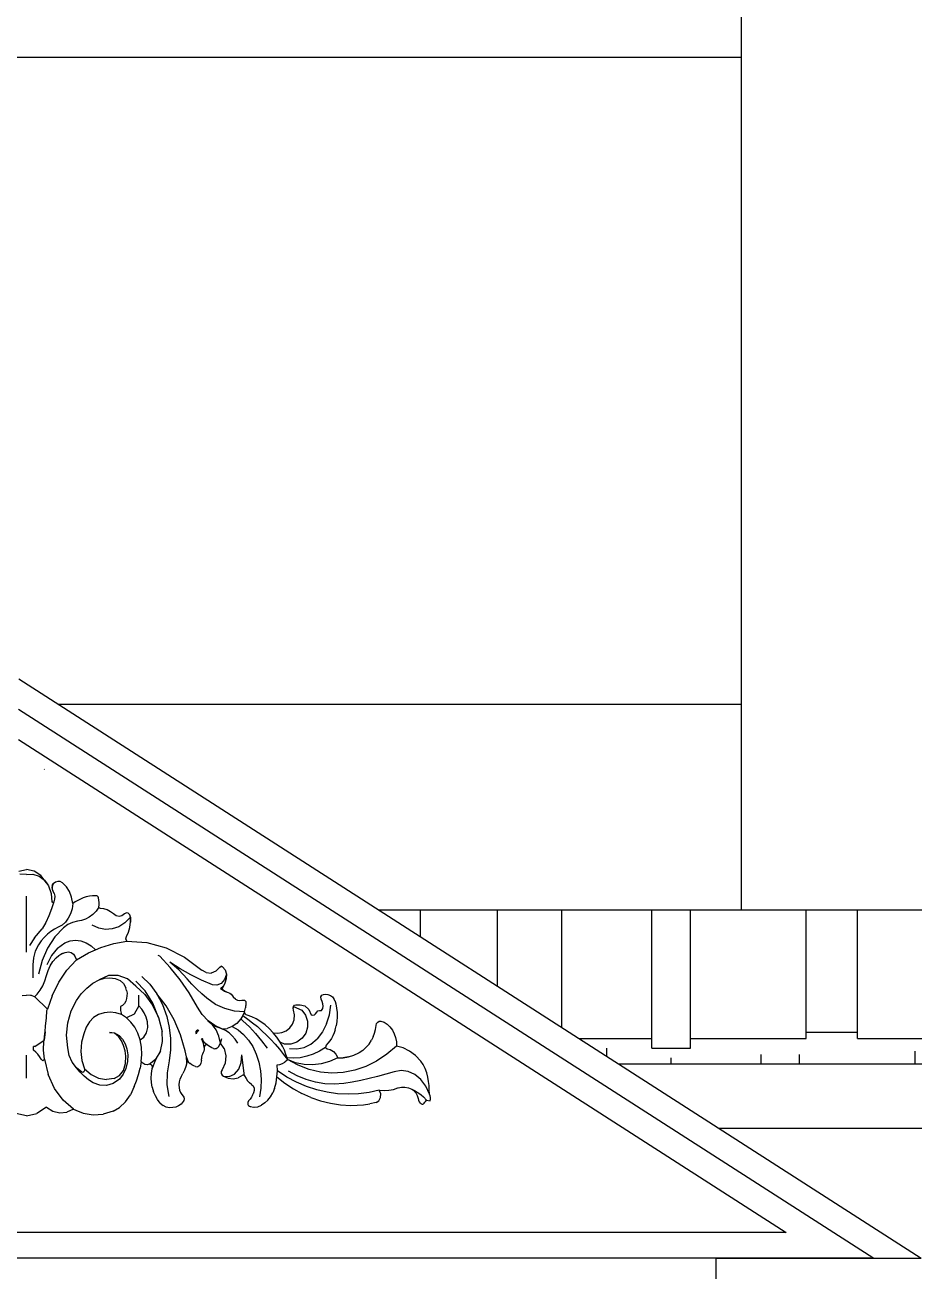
# Model space of a CAD drawing. Header units: inches. Extents: x 1397 to 20304, y -27267 to -746.
# Drawn here: x 3430.7 to 3499.9, y -9018.3 to -8921.3 of the extents above; entities that cross this region are included whole.
import ezdxf

# ---------------------------------------------------------------- set-up
doc = ezdxf.new("R2010")
doc.units = ezdxf.units.IN
doc.header["$LTSCALE"] = 17
doc.header["$MEASUREMENT"] = 0
doc.layers.add('OUTLINE', color=1, linetype='Continuous', lineweight=25)

# ---------------------------------------------------------------- blocks, each defined once
blk = doc.blocks.new('dsdssdds')
for p, q in [((322.25, 167.87), (323.12, 168.05)), ((323.12, 167.48), (322.37, 167.52)), ((324, 167.87), (323.12, 168.05)), ((323.12, 167.48), (323.88, 167.52)), ((323.88, 167.52), (324.59, 167.3)), ((324.8, 167.35), (324, 167.87)), ((324.59, 167.3), (325.2, 166.83)), ((325.45, 166.53), (324.8, 167.35)), ((325.2, 166.83), (325.67, 166.15)), ((326.74, 166.68), (326.46, 166.59)), ((327.03, 166.65), (326.74, 166.68)), ((327.29, 166.51), (327.03, 166.65)), ((325.45, 166.53), (325.67, 166.15)), ((325.67, 166.15), (325.96, 165.3)), ((325.96, 165.3), (326.07, 164.34)), ((326.11, 166.21), (326.07, 165.99)), ((326.07, 165.99), (326.09, 165.77)), ((326.13, 166.19), (326.09, 165.97)), ((326.09, 165.97), (326.11, 165.75)), ((326.09, 165.77), (326.18, 165.58)), ((326.11, 166.21), (326.22, 166.39)), ((326.11, 165.75), (326.18, 165.58)), ((326.22, 166.39), (326.13, 166.19)), ((326.32, 165.3), (326.18, 165.58)), ((326.18, 165.58), (326.32, 165.3)), ((326.46, 166.59), (326.22, 166.39)), ((326.32, 165.3), (326.39, 164.98)), ((326.32, 165.3), (326.39, 164.98)), ((327.73, 166.07), (327.29, 166.51)), ((328.09, 165.51), (327.73, 166.07)), ((328.34, 164.85), (328.09, 165.51)), ((323.12, 158.51), (323.12, 164.98)), ((326.27, 164.34), (326.01, 163.51)), ((326.11, 164.27), (326.07, 164.34)), ((326.11, 164.29), (326.07, 164.34)), ((326.17, 164.27), (326.11, 164.29)), ((326.17, 164.24), (326.11, 164.27)), ((326.17, 164.27), (326.23, 164.29)), ((326.23, 164.27), (326.17, 164.24)), ((326.23, 164.29), (326.27, 164.34)), ((326.27, 164.34), (326.23, 164.27)), ((326.37, 164.65), (326.27, 164.34)), ((326.37, 164.65), (326.27, 164.34)), ((326.39, 164.98), (326.37, 164.65)), ((326.39, 164.98), (326.37, 164.65)), ((328.48, 164.13), (328.34, 164.85)), ((328.48, 164.13), (328.38, 163.52)), ((328.76, 164.32), (328.48, 164.13)), ((329.06, 164.49), (328.76, 164.32)), ((329.36, 164.65), (329.06, 164.49)), ((329.67, 164.77), (329.36, 164.65)), ((330.03, 164.89), (329.67, 164.77)), ((330.39, 164.97), (330.03, 164.89)), ((330.76, 165.01), (330.39, 164.97)), ((331.13, 165.02), (330.76, 165.01)), ((331.23, 165.03), (331.13, 165.02)), ((331.33, 164.99), (331.23, 165.03)), ((331.41, 164.9), (331.33, 164.99)), ((331.45, 164.77), (331.41, 164.9)), ((331.48, 164.5), (331.45, 164.77)), ((331.5, 164.24), (331.48, 164.5)), ((331.48, 163.7), (331.5, 163.97)), ((331.5, 163.97), (331.5, 164.24)), ((325.7, 162.71), (325.35, 161.94)), ((326.01, 163.51), (325.7, 162.71)), ((327.94, 162.43), (327.61, 161.99)), ((328.2, 162.95), (327.94, 162.43)), ((328.38, 163.52), (328.2, 162.95)), ((329.94, 162.33), (329.48, 162.17)), ((330.37, 162.57), (329.94, 162.33)), ((330.78, 162.88), (330.37, 162.57)), ((331.15, 163.26), (330.78, 162.88)), ((331.48, 163.7), (331.15, 163.26)), ((331.56, 163.58), (331.48, 163.7)), ((331.67, 163.54), (331.56, 163.58)), ((332.06, 163.5), (331.67, 163.54)), ((332.45, 163.39), (332.06, 163.5)), ((332.81, 163.19), (332.45, 163.39)), ((333.15, 162.93), (332.81, 163.19)), ((333.46, 162.72), (333.15, 162.93)), ((333.8, 162.65), (333.46, 162.72)), ((334.14, 162.72), (333.8, 162.65)), ((334.45, 162.93), (334.14, 162.72)), ((334.65, 163.04), (334.45, 162.93)), ((335.11, 162.56), (334.48, 161.92)), ((334.86, 163), (334.65, 163.04)), ((335.03, 162.83), (334.86, 163)), ((335.11, 162.56), (335.03, 162.83)), ((335.13, 161.97), (335.11, 162.56)), ((335.11, 162.56), (335.13, 161.97)), ((324.05, 160.19), (324.95, 161.21)), ((325.35, 161.94), (324.95, 161.21)), ((325.95, 160.91), (325.55, 160.59)), ((326.37, 161.18), (325.95, 160.91)), ((326.8, 161.4), (326.37, 161.18)), ((327.38, 161.33), (326.4, 160.27)), ((327.23, 161.64), (326.8, 161.4)), ((327.61, 161.99), (327.23, 161.64)), ((327.89, 161.71), (327.38, 161.33)), ((328.44, 161.96), (327.89, 161.71)), ((329.02, 162.08), (328.44, 161.96)), ((329.48, 162.17), (329.02, 162.08)), ((331.46, 161.29), (330.72, 161.65)), ((332.24, 161.14), (331.46, 161.29)), ((333.02, 161.2), (332.24, 161.14)), ((333.78, 161.46), (333.02, 161.2)), ((334.48, 161.92), (333.78, 161.46)), ((334.89, 160.83), (335.06, 161.38)), ((335.06, 161.4), (335.13, 161.97)), ((335.06, 161.4), (335.13, 161.97)), ((335.06, 161.38), (335.06, 161.4)), ((324.05, 160.19), (323.47, 159.3)), ((324.82, 159.81), (324.5, 159.36)), ((325.17, 160.23), (324.82, 159.81)), ((325.55, 160.59), (325.17, 160.23)), ((326.4, 160.27), (325.57, 159)), ((326.71, 159), (327.56, 159.59)), ((327.56, 159.59), (328.16, 159.81)), ((328.16, 159.81), (328.78, 159.89)), ((328.78, 159.89), (329.4, 159.82)), ((329.4, 159.82), (330, 159.61)), ((330, 159.61), (330.57, 159.26)), ((331.72, 159.07), (333.2, 159.52)), ((333.2, 159.52), (334.71, 159.79)), ((334.59, 160.05), (334.65, 160.33)), ((334.71, 159.8), (334.59, 160.05)), ((334.65, 160.33), (334.89, 160.83)), ((334.71, 159.79), (334.71, 159.8)), ((334.71, 159.79), (336.99, 159.63)), ((336.99, 159.63), (339.22, 159.01)), ((324.15, 158.65), (323.93, 157.86)), ((324.5, 159.36), (324.15, 158.65)), ((325.57, 159), (324.94, 157.56)), ((326, 158.14), (325.48, 157.08)), ((326.71, 159), (326, 158.14)), ((326.54, 157.86), (326.87, 158.14)), ((326.87, 158.14), (327.22, 158.35)), ((326.87, 158.14), (327.22, 158.34)), ((327.22, 158.35), (327.58, 158.48)), ((327.22, 158.34), (327.59, 158.48)), ((327.22, 158.34), (327.22, 158.35)), ((327.58, 158.48), (327.96, 158.55)), ((327.59, 158.48), (327.58, 158.48)), ((327.59, 158.48), (327.96, 158.55)), ((327.96, 158.55), (328.27, 158.5)), ((328.27, 158.5), (328.55, 158.31)), ((328.55, 158.31), (328.76, 158)), ((328.88, 157.62), (330.27, 158.43)), ((330.27, 158.43), (331.08, 158.79)), ((330.57, 159.26), (331.08, 158.79)), ((331.08, 158.79), (331.72, 159.07)), ((338.5, 158.05), (338.33, 158.12)), ((339.71, 156.75), (338.5, 158.05)), ((339.22, 159.01), (341.35, 157.94)), ((323.88, 157.05), (323.87, 156.28)), ((323.93, 157.86), (323.88, 157.05)), ((324.94, 157.56), (324.52, 156)), ((325.62, 156.42), (325.87, 156.96)), ((325.87, 156.96), (326.18, 157.45)), ((326.18, 157.45), (326.54, 157.86)), ((327.79, 156.44), (328.84, 157.59)), ((327.79, 156.43), (328.84, 157.59)), ((328.76, 158), (328.88, 157.62)), ((328.84, 157.59), (328.88, 157.62)), ((340.84, 156.59), (339.64, 157.37)), ((340.7, 156.5), (339.64, 157.37)), ((340.83, 155.34), (339.71, 156.75)), ((342.06, 155.9), (340.84, 156.59)), ((341.35, 157.94), (343.34, 156.46)), ((344.96, 156.34), (345.41, 156.8)), ((345.41, 156.8), (345.57, 156.92)), ((345.41, 156.8), (345.57, 156.91)), ((345.74, 156.84), (345.57, 156.92)), ((345.57, 156.91), (345.74, 156.84)), ((345.74, 156.84), (346.04, 156.48)), ((323.87, 156.28), (323.88, 155.55)), ((325, 154.66), (325.25, 155.23)), ((325.25, 155.23), (325.44, 155.84)), ((325.44, 155.84), (325.62, 156.42)), ((326.85, 155.05), (327.79, 156.43)), ((327.79, 156.43), (327.79, 156.44)), ((330.77, 154.93), (331.52, 155.35)), ((332.59, 155.83), (331.52, 155.35)), ((331.52, 155.35), (332.12, 155.54)), ((332.12, 155.54), (332.73, 155.58)), ((333.71, 155.85), (332.59, 155.83)), ((332.73, 155.58), (333.34, 155.48)), ((333.34, 155.48), (333.92, 155.25)), ((334.79, 155.43), (333.71, 155.85)), ((333.92, 155.25), (334.32, 154.91)), ((335.72, 154.59), (334.79, 155.43)), ((336.82, 154.05), (335.72, 155.19)), ((336.43, 155.73), (337.36, 154.82)), ((341.67, 155.46), (340.7, 156.5)), ((341.88, 153.82), (340.83, 155.34)), ((342.2, 154.84), (341.67, 155.46)), ((343.31, 155.28), (342.06, 155.9)), ((344.58, 154.75), (343.31, 155.28)), ((343.86, 156.16), (343.34, 156.46)), ((343.86, 156.16), (344.42, 156.12)), ((344.96, 156.34), (344.42, 156.12)), ((345.96, 155.36), (345.58, 154.91)), ((346.18, 155.98), (345.96, 155.36)), ((346.17, 155.45), (346, 154.96)), ((346.04, 156.48), (346.18, 155.98)), ((346.18, 155.98), (346.17, 155.45)), ((324.35, 153.67), (324.7, 154.13)), ((324.7, 154.13), (325, 154.66)), ((326.08, 153.49), (326.85, 155.05)), ((328.89, 152.94), (329.45, 153.72)), ((329.45, 153.72), (330.08, 154.39)), ((330.08, 154.39), (330.77, 154.93)), ((334.32, 154.91), (334.6, 154.4)), ((334.66, 154.1), (334.6, 154.4)), ((334.66, 154.1), (334.73, 153.8)), ((334.73, 153.8), (334.68, 153.17)), ((335.72, 154.59), (336.79, 153.65)), ((337.71, 152.63), (336.82, 154.05)), ((337.36, 154.82), (338.16, 153.73)), ((338.16, 153.73), (338.82, 152.47)), ((339.23, 152.32), (338.16, 153.73)), ((342.83, 152.2), (341.88, 153.82)), ((342.76, 154.26), (342.2, 154.84)), ((343.33, 153.71), (342.76, 154.26)), ((343.93, 153.2), (343.33, 153.71)), ((345.09, 154.7), (344.58, 154.75)), ((345.58, 154.91), (345.09, 154.7)), ((345.5, 154.3), (345.49, 154.3)), ((345.92, 154.02), (345.49, 154.3)), ((345.79, 154.58), (345.5, 154.3)), ((345.85, 154.62), (345.68, 154.29)), ((345.68, 154.29), (345.84, 154.15)), ((345.99, 154.96), (345.79, 154.58)), ((345.84, 154.15), (346.02, 154.04)), ((345.99, 154.96), (345.85, 154.62)), ((345.92, 154.02), (346.38, 153.89)), ((346, 154.96), (345.99, 154.96)), ((346.02, 154.04), (346.2, 153.95)), ((346.2, 153.95), (346.38, 153.89)), ((346.38, 153.89), (346.57, 153.81)), ((346.57, 153.81), (346.74, 153.68)), ((322.65, 153.54), (323.12, 153.58)), ((323.6, 153.54), (323.12, 153.58)), ((323.71, 153.54), (323.6, 153.54)), ((324.06, 153.39), (323.71, 153.54)), ((324.35, 153.67), (324.06, 153.39)), ((324.09, 153.37), (324.06, 153.39)), ((325.54, 151.97), (324.09, 153.37)), ((326.08, 153.49), (325.54, 151.97)), ((328.27, 151.75), (328.89, 152.94)), ((334.21, 152.38), (333.97, 152.26)), ((334.42, 152.59), (334.21, 152.38)), ((334.42, 152.59), (334.21, 152.38)), ((334.58, 152.86), (334.42, 152.59)), ((334.58, 152.86), (334.42, 152.59)), ((334.68, 153.17), (334.58, 152.86)), ((336.08, 152.32), (335.53, 151.36)), ((336.08, 152.32), (336.07, 153.58)), ((336.43, 151.96), (336.08, 152.32)), ((336.79, 153.65), (337.67, 152.43)), ((337.67, 152.43), (338.35, 150.99)), ((338.35, 150.99), (337.71, 152.63)), ((338.82, 152.47), (339.32, 151.09)), ((340.14, 150.73), (339.23, 152.32)), ((344.94, 152.5), (343.93, 153.2)), ((346, 152.01), (344.94, 152.5)), ((346.74, 153.68), (346.89, 153.5)), ((346.89, 153.5), (347, 153.29)), ((347.21, 153.11), (347, 153.29)), ((347.21, 153.11), (347.44, 152.99)), ((347.44, 152.99), (347.69, 152.94)), ((347.69, 152.94), (347.94, 152.97)), ((347.94, 152.97), (348.11, 152.99)), ((348.11, 152.99), (348.27, 152.97)), ((348.27, 152.97), (348.42, 152.83)), ((348.42, 152.59), (348.37, 152.1)), ((348.42, 152.59), (348.38, 152.21)), ((348.42, 152.83), (348.42, 152.59)), ((348.42, 152.8), (348.42, 152.59)), ((353.92, 152.25), (354.03, 152.4)), ((354.03, 152.4), (354.18, 152.46)), ((354.18, 152.46), (354.67, 152.46)), ((354.67, 152.46), (355.21, 152.32)), ((355.21, 152.32), (355.67, 151.91)), ((357.07, 153.36), (357.19, 153.57)), ((357.1, 153.11), (357.07, 153.36)), ((357.21, 152.85), (357.1, 153.11)), ((357.19, 153.57), (357.38, 153.66)), ((357.29, 152.57), (357.21, 152.85)), ((357.32, 152.31), (357.29, 152.57)), ((357.29, 152.04), (357.32, 152.31)), ((357.38, 153.66), (357.57, 153.69)), ((357.57, 153.69), (357.89, 153.65)), ((357.89, 153.65), (358.2, 153.53)), ((358.06, 151.3), (358.21, 152.4)), ((358.2, 153.53), (358.41, 153.37)), ((358.41, 153.37), (358.41, 153.36)), ((358.41, 153.36), (358.58, 153.13)), ((358.58, 153.13), (358.58, 153.13)), ((358.7, 152.86), (358.58, 153.13)), ((358.7, 152.86), (358.7, 152.85)), ((358.7, 152.85), (358.79, 152.56)), ((358.79, 152.56), (358.89, 152.06)), ((325.34, 150.03), (325.42, 150.91)), ((325.42, 150.91), (325.48, 151.8)), ((325.48, 151.8), (325.54, 151.97)), ((327.88, 150.39), (328.27, 151.75)), ((330.87, 151), (330.39, 150.5)), ((331.43, 151.33), (330.87, 151)), ((332.09, 151.53), (331.43, 151.33)), ((332.77, 151.6), (332.09, 151.53)), ((333.44, 151.53), (332.77, 151.6)), ((334.1, 151.33), (333.44, 151.53)), ((333.97, 152.26), (333.96, 151.78)), ((333.96, 151.78), (334.1, 151.33)), ((334.67, 150.97), (334.1, 151.33)), ((335.53, 151.36), (334.67, 150.97)), ((335.18, 150.47), (334.67, 150.97)), ((336.71, 151.53), (336.43, 151.96)), ((336.71, 151.53), (336.43, 151.96)), ((336.94, 151.03), (336.71, 151.53)), ((336.94, 151.03), (336.71, 151.53)), ((337.08, 150.49), (336.94, 151.03)), ((337.08, 150.49), (336.94, 151.03)), ((338.35, 150.99), (338.78, 149.39)), ((339.32, 151.09), (339.6, 149.84)), ((343.4, 151.33), (342.83, 152.2)), ((344.07, 150.61), (343.4, 151.33)), ((347.12, 151.72), (346, 152.01)), ((348.25, 151.64), (347.12, 151.72)), ((348.07, 151.21), (347.83, 150.83)), ((348.25, 151.64), (348.07, 151.21)), ((348.07, 151.21), (348.64, 150.81)), ((348.25, 151.64), (348.37, 152.1)), ((348.25, 151.64), (348.25, 151.64)), ((348.3, 151.5), (348.25, 151.64)), ((348.37, 151.39), (348.3, 151.5)), ((348.46, 151.3), (348.37, 151.39)), ((348.57, 151.25), (348.46, 151.3)), ((349.11, 151.07), (348.57, 151.25)), ((349.63, 150.82), (349.11, 151.07)), ((353.92, 152.25), (353.87, 152.05)), ((353.91, 151.85), (353.87, 152.05)), ((353.88, 152.05), (353.92, 152.25)), ((353.91, 151.85), (353.88, 152.05)), ((354.02, 151.3), (353.91, 151.85)), ((353.92, 152.25), (354.87, 151.84)), ((353.98, 150.73), (354.02, 151.3)), ((354.87, 151.84), (355.31, 151.26)), ((355.31, 151.26), (355.54, 150.58)), ((355.67, 151.91), (355.97, 151.3)), ((355.97, 151.3), (355.98, 151.3)), ((355.98, 151.3), (356.14, 151.25)), ((356.14, 151.25), (356.32, 151.29)), ((356.32, 151.29), (356.47, 151.41)), ((356.47, 151.41), (356.59, 151.59)), ((356.59, 151.59), (356.73, 151.76)), ((356.73, 151.76), (356.93, 151.78)), ((356.93, 151.78), (357.15, 151.81)), ((356.93, 151.78), (357.16, 151.8)), ((357.15, 151.81), (357.29, 152.04)), ((357.16, 151.8), (357.29, 152.04)), ((357.73, 150.25), (358.06, 151.3)), ((358.89, 152.06), (358.95, 151.56)), ((358.96, 151.05), (358.92, 150.54)), ((358.95, 151.56), (358.96, 151.05)), ((325.27, 149.33), (325.34, 150.03)), ((327.75, 148.94), (327.88, 150.39)), ((330, 149.86), (329.74, 149.12)), ((330.39, 150.5), (330, 149.86)), ((335.62, 149.87), (335.18, 150.47)), ((335.97, 149.17), (335.62, 149.87)), ((336.97, 149.22), (337.12, 149.84)), ((336.97, 149.21), (337.12, 149.84)), ((337.12, 149.84), (337.08, 150.49)), ((337.12, 149.84), (337.08, 150.49)), ((337.12, 149.84), (337.12, 149.84)), ((339.6, 149.84), (339.73, 148.56)), ((340.88, 148.99), (340.14, 150.73)), ((342.73, 149.47), (342.67, 149.36)), ((342.83, 149.53), (342.73, 149.47)), ((342.87, 149.4), (342.81, 149.35)), ((342.93, 149.52), (342.83, 149.53)), ((342.94, 149.44), (342.87, 149.4)), ((343.01, 149.45), (342.93, 149.52)), ((343.01, 149.45), (342.94, 149.44)), ((344.57, 150.14), (344.04, 150.55)), ((344.81, 150.01), (344.04, 150.55)), ((344.83, 150.05), (344.07, 150.61)), ((345.01, 149.56), (344.57, 150.14)), ((345.65, 149.68), (344.81, 150.01)), ((345.65, 149.68), (344.83, 150.05)), ((345.32, 148.84), (345.01, 149.56)), ((345.65, 149.68), (346.25, 149.72)), ((345.65, 149.68), (345.65, 149.68)), ((346.08, 149.49), (345.65, 149.68)), ((346.48, 149.22), (346.08, 149.49)), ((346.83, 149.94), (346.25, 149.72)), ((346.84, 149.94), (346.83, 149.94)), ((347.37, 150.31), (346.84, 149.94)), ((346.84, 149.94), (347.52, 149.56)), ((347.83, 150.82), (347.37, 150.31)), ((347.52, 149.56), (348.16, 149.04)), ((347.83, 150.83), (347.83, 150.82)), ((347.83, 150.82), (347.83, 150.82)), ((348.07, 150.62), (347.83, 150.82)), ((348.07, 150.62), (348.83, 149.92)), ((348.64, 150.81), (349.2, 150.39)), ((348.83, 149.92), (349.55, 149.15)), ((349.2, 150.39), (349.75, 149.94)), ((350.14, 150.51), (349.63, 150.82)), ((349.75, 149.94), (350.28, 149.46)), ((350.63, 150.15), (350.14, 150.51)), ((350.28, 149.46), (350.81, 148.97)), ((351.11, 149.72), (350.63, 150.15)), ((351.56, 149.24), (351.11, 149.72)), ((352.58, 149.25), (353.07, 149.46)), ((353.07, 149.46), (353.51, 149.8)), ((353.51, 149.8), (353.81, 150.21)), ((353.81, 150.21), (353.98, 150.73)), ((355.54, 149.86), (355.32, 149.17)), ((355.54, 150.58), (355.54, 149.86)), ((357.73, 150.25), (357.26, 149.32)), ((358.72, 149.56), (358.6, 149.21)), ((358.72, 149.56), (358.84, 150.04)), ((358.92, 150.54), (358.84, 150.04)), ((363.26, 149.18), (363.37, 149.61)), ((363.37, 149.61), (363.44, 150.06)), ((363.44, 150.06), (363.5, 150.29)), ((363.5, 150.29), (363.62, 150.47)), ((363.62, 150.47), (363.79, 150.57)), ((363.79, 150.57), (363.97, 150.57)), ((363.97, 150.57), (364.36, 150.44)), ((364.36, 150.44), (364.72, 150.21)), ((364.72, 150.21), (365.04, 149.91)), ((365.04, 149.91), (365.32, 149.53)), ((365.32, 149.53), (365.54, 149.12)), ((324.09, 147.63), (325.16, 148.39)), ((325.1, 147.22), (325.15, 148.26)), ((325.15, 148.26), (325.16, 148.39)), ((325.27, 149.33), (325.16, 148.39)), ((325.16, 148.39), (325.25, 149.14)), ((325.16, 148.39), (325.16, 148.39)), ((325.25, 149.14), (325.27, 149.33)), ((327.89, 147.5), (327.75, 148.94)), ((329.48, 148.13), (329.4, 147.09)), ((329.74, 149.12), (329.48, 148.13)), ((333.27, 149.19), (332.69, 149.28)), ((332.69, 149.28), (333.27, 149.23)), ((333.27, 149.23), (333.8, 148.93)), ((333.76, 148.78), (333.27, 149.19)), ((333.76, 148.77), (333.76, 148.78)), ((334.07, 148.29), (333.76, 148.77)), ((334.07, 148.29), (333.76, 148.77)), ((333.8, 148.93), (334.19, 148.51)), ((334.32, 147.75), (334.07, 148.29)), ((334.07, 148.29), (334.07, 148.29)), ((334.19, 148.51), (334.5, 147.97)), ((334.5, 147.97), (334.71, 147.36)), ((336.23, 148.4), (335.97, 149.17)), ((336.23, 148.4), (336.66, 148.71)), ((336.23, 148.4), (336.66, 148.71)), ((336.38, 147.58), (336.23, 148.4)), ((336.23, 148.4), (336.23, 148.4)), ((336.66, 148.71), (336.97, 149.22)), ((336.66, 148.71), (336.97, 149.21)), ((338.57, 147.11), (338.83, 148.22)), ((338.83, 148.22), (338.78, 149.39)), ((339.73, 148.56), (339.73, 147.26)), ((341.43, 147.13), (340.88, 148.99)), ((342.67, 149.36), (342.66, 149.22)), ((342.66, 149.22), (342.7, 149.1)), ((342.72, 149.19), (342.7, 149.1)), ((342.76, 149.28), (342.72, 149.19)), ((342.81, 149.35), (342.76, 149.28)), ((343.31, 148.51), (343.34, 148.58)), ((343.33, 148.44), (343.31, 148.51)), ((343.38, 148.41), (343.33, 148.44)), ((343.34, 148.58), (343.4, 148.58)), ((343.55, 147.99), (343.38, 148.41)), ((343.4, 148.58), (343.44, 148.53)), ((343.44, 148.53), (343.44, 148.45)), ((343.44, 148.44), (343.44, 148.45)), ((343.65, 148.08), (343.44, 148.44)), ((343.63, 147.52), (343.55, 147.99)), ((343.95, 147.83), (343.65, 148.08)), ((345.25, 147.59), (345.48, 148.05)), ((345.48, 148.05), (345.32, 148.84)), ((345.48, 148.05), (345.64, 148.57)), ((345.91, 147.4), (345.48, 148.05)), ((346.86, 148.88), (346.48, 149.22)), ((347.2, 148.48), (346.86, 148.88)), ((347.49, 148.02), (347.2, 148.48)), ((348.16, 149.04), (348.74, 148.39)), ((348.74, 148.39), (349.23, 147.63)), ((349.55, 149.15), (350.24, 148.32)), ((350.24, 148.32), (350.89, 147.44)), ((350.81, 148.97), (351.32, 148.44)), ((351.32, 148.44), (351.81, 147.9)), ((351.99, 148.71), (351.56, 149.24)), ((351.56, 149.24), (351.57, 149.24)), ((351.57, 149.24), (351.57, 149.24)), ((351.57, 149.24), (352.07, 149.18)), ((351.57, 149.24), (352.07, 149.17)), ((352.38, 148.14), (351.99, 148.71)), ((352.07, 149.18), (352.57, 149.25)), ((352.07, 149.17), (352.57, 149.25)), ((352.07, 149.18), (352.07, 149.17)), ((352.64, 147.7), (352.38, 148.14)), ((352.89, 147.93), (352.38, 148.14)), ((352.57, 149.25), (352.58, 149.25)), ((354.31, 148.16), (353.62, 147.93)), ((354.9, 148.59), (354.31, 148.16)), ((355.32, 149.17), (354.9, 148.59)), ((355.93, 147.93), (356.65, 148.53)), ((357.26, 149.32), (356.65, 148.53)), ((357.89, 148.04), (357.67, 147.81)), ((358.1, 148.3), (357.89, 148.04)), ((358.29, 148.58), (358.1, 148.3)), ((358.45, 148.89), (358.29, 148.58)), ((358.6, 149.21), (358.45, 148.89)), ((362.62, 147.92), (362.92, 148.39)), ((363.11, 148.77), (362.92, 148.39)), ((363.11, 148.77), (363.26, 149.18)), ((365.54, 149.12), (365.69, 148.67)), ((365.69, 148.67), (365.78, 148.19)), ((365.78, 148.19), (365.79, 147.7)), ((323.12, 144.01), (323.12, 146.66)), ((323.94, 147.21), (323.94, 147.63)), ((324.09, 147.63), (323.94, 147.63)), ((324.2, 147.01), (323.94, 147.21)), ((324.44, 146.78), (324.2, 147.01)), ((324.65, 146.5), (324.44, 146.78)), ((325.19, 146.2), (325.1, 147.22)), ((328.07, 146.62), (327.89, 147.5)), ((328.41, 145.84), (328.07, 146.62)), ((329.4, 147.09), (329.52, 146.05)), ((334.5, 147.15), (334.32, 147.75)), ((334.5, 147.15), (334.5, 147.15)), ((334.6, 146.53), (334.5, 147.15)), ((334.6, 146.53), (334.5, 147.15)), ((334.56, 145.68), (334.6, 146.53)), ((334.6, 146.53), (334.6, 146.53)), ((334.71, 147.36), (334.8, 146.7)), ((334.8, 146.7), (334.77, 145.9)), ((336.35, 145.9), (336.42, 146.74)), ((336.42, 146.74), (336.38, 147.58)), ((338.57, 147.11), (338.02, 146.19)), ((338.05, 146.13), (338.57, 147.11)), ((339.73, 147.26), (339.58, 145.98)), ((341.57, 146.46), (341.43, 147.13)), ((341.58, 146.47), (341.43, 147.13)), ((343.35, 146.6), (343.31, 146.42)), ((343.41, 146.78), (343.35, 146.6)), ((343.51, 146.94), (343.41, 146.78)), ((343.58, 147.12), (343.51, 146.94)), ((343.62, 147.32), (343.58, 147.12)), ((343.63, 147.52), (343.62, 147.32)), ((343.65, 147.67), (343.63, 147.52)), ((343.72, 147.79), (343.65, 147.67)), ((343.83, 147.85), (343.72, 147.79)), ((343.95, 147.83), (343.83, 147.85)), ((344.13, 147.72), (343.95, 147.83)), ((344.32, 147.62), (344.13, 147.72)), ((344.51, 147.51), (344.32, 147.62)), ((344.7, 147.41), (344.51, 147.51)), ((344.7, 147.41), (344.85, 147.36)), ((345, 147.38), (344.85, 147.36)), ((345.13, 147.46), (345, 147.38)), ((345.24, 147.58), (345.13, 147.46)), ((345.25, 147.59), (345.24, 147.58)), ((345.91, 147.4), (346.1, 146.57)), ((346.1, 146.57), (346.03, 145.71)), ((347.9, 145.82), (347.95, 146.69)), ((348.28, 144.28), (347.95, 146.69)), ((349.23, 147.63), (349.63, 146.77)), ((349.63, 146.77), (349.93, 145.84)), ((351.81, 147.9), (352.29, 147.33)), ((352.29, 147.33), (352.76, 146.74)), ((352.86, 147.23), (352.64, 147.7)), ((352.76, 146.74), (353.21, 146.13)), ((353.05, 146.73), (352.86, 147.23)), ((353.62, 147.93), (352.89, 147.93)), ((353.17, 146.33), (353.05, 146.73)), ((353.46, 147.41), (354.3, 147.36)), ((354.3, 147.36), (355.14, 147.53)), ((355.14, 147.53), (355.93, 147.93)), ((356.19, 146.77), (355.45, 146.52)), ((356.91, 147.11), (356.19, 146.77)), ((357.6, 147.53), (356.91, 147.11)), ((357.67, 147.81), (357.6, 147.53)), ((357.6, 147.53), (357.78, 147.36)), ((357.78, 147.36), (358.16, 147.3)), ((358.16, 147.3), (358.51, 147.09)), ((358.51, 147.09), (358.8, 146.76)), ((358.8, 146.76), (359.01, 146.33)), ((360.26, 146.45), (360.88, 146.64)), ((360.26, 146.45), (360.88, 146.64)), ((360.88, 146.64), (361.45, 146.9)), ((360.88, 146.64), (361.45, 146.9)), ((361.47, 146.91), (361.45, 146.9)), ((361.89, 147.18), (361.47, 146.91)), ((361.89, 147.18), (362.27, 147.52)), ((362.27, 147.52), (362.62, 147.92)), ((364.68, 146.75), (363.49, 145.97)), ((365.79, 147.7), (364.68, 146.75)), ((366.56, 147.49), (365.79, 147.7)), ((367.3, 147.12), (366.56, 147.49)), ((367.98, 146.61), (367.3, 147.12)), ((368.59, 145.97), (367.98, 146.61)), ((324.84, 146.2), (324.65, 146.5)), ((325.01, 146), (324.84, 146.2)), ((325.19, 146.2), (325.01, 146)), ((325.19, 146.2), (325.64, 144.41)), ((328.89, 145.2), (328.41, 145.84)), ((329.32, 144.68), (328.89, 145.2)), ((329.47, 144.73), (328.89, 145.2)), ((329.52, 146.05), (329.81, 145.08)), ((334.59, 145.13), (334.27, 144.45)), ((334.3, 144.9), (334.56, 145.68)), ((334.77, 145.9), (334.59, 145.13)), ((336.05, 144.41), (336.23, 145.14)), ((336.35, 145.9), (336.23, 145.14)), ((336.35, 145.9), (336.55, 145.71)), ((336.78, 145.59), (336.55, 145.71)), ((337.03, 145.55), (336.78, 145.59)), ((337.27, 145.6), (337.03, 145.55)), ((337.27, 145.6), (338.02, 146.19)), ((337.43, 145.59), (337.27, 145.6)), ((337.57, 145.48), (337.43, 145.59)), ((337.65, 145.29), (337.57, 145.48)), ((337.64, 145.07), (338.05, 146.13)), ((337.64, 145.07), (337.65, 145.29)), ((339.58, 145.98), (339.34, 144.63)), ((341.51, 145.34), (341.35, 144.92)), ((341.63, 145.77), (341.51, 145.34)), ((341.63, 145.77), (341.57, 146.46)), ((341.81, 145.85), (341.58, 146.47)), ((341.66, 145.83), (341.63, 145.77)), ((341.7, 145.87), (341.66, 145.83)), ((341.76, 145.87), (341.7, 145.87)), ((341.81, 145.85), (341.76, 145.87)), ((341.81, 145.85), (342, 145.68)), ((342.2, 145.54), (342, 145.68)), ((342.42, 145.42), (342.2, 145.54)), ((342.63, 145.33), (342.42, 145.42)), ((342.63, 145.33), (342.88, 145.32)), ((343.1, 145.46), (342.88, 145.32)), ((343.24, 145.71), (343.1, 145.46)), ((343.29, 146.03), (343.24, 145.71)), ((343.31, 146.42), (343.29, 146.23)), ((343.29, 146.03), (343.29, 146.23)), ((343.29, 146.03), (343.29, 146.03)), ((346.03, 145.71), (345.69, 144.96)), ((347.61, 145.04), (347.9, 145.82)), ((349.93, 145.84), (350.12, 144.86)), ((352.05, 145.53), (352.35, 145.59)), ((352.06, 144.83), (352.05, 145.53)), ((352.35, 145.59), (352.64, 145.7)), ((352.64, 145.7), (352.92, 145.86)), ((353.18, 146.06), (352.92, 145.86)), ((353.93, 146.3), (353.17, 146.33)), ((353.21, 146.21), (353.17, 146.33)), ((353.18, 146.06), (353.21, 146.13)), ((353.21, 146.13), (353.21, 146.21)), ((354.44, 145.48), (353.21, 146.13)), ((354.16, 145.78), (353.21, 146.13)), ((354.7, 146.36), (353.93, 146.3)), ((355.14, 145.58), (354.16, 145.78)), ((355.71, 145), (354.44, 145.48)), ((355.45, 146.52), (354.7, 146.36)), ((356.13, 145.54), (355.14, 145.58)), ((357.11, 145.65), (356.13, 145.54)), ((358.08, 145.92), (357.11, 145.65)), ((359.01, 146.33), (358.08, 145.92)), ((359.01, 146.33), (359.04, 146.33)), ((359.04, 146.33), (359.64, 146.35)), ((359.04, 146.33), (359.64, 146.35)), ((359.64, 146.35), (360.26, 146.45)), ((359.64, 146.35), (360.26, 146.45)), ((360.26, 146.45), (359.64, 146.35)), ((362.25, 145.36), (360.97, 144.92)), ((363.49, 145.97), (362.25, 145.36)), ((368.88, 145.57), (368.59, 145.97)), ((369.11, 145.12), (368.88, 145.57)), ((369.29, 144.63), (369.11, 145.12)), ((326.38, 142.81), (325.64, 144.41)), ((329.79, 144.22), (329.32, 144.68)), ((329.61, 144.65), (329.47, 144.73)), ((329.75, 144.71), (329.61, 144.65)), ((329.83, 144.88), (329.75, 144.71)), ((330.29, 143.82), (329.79, 144.22)), ((329.81, 145.08), (329.83, 144.88)), ((329.81, 145.08), (330.57, 144.41)), ((330.81, 143.47), (330.29, 143.82)), ((330.57, 144.41), (331.43, 143.99)), ((331.43, 143.99), (332.34, 143.84)), ((333.25, 143.97), (332.34, 143.84)), ((333.84, 143.9), (333.14, 143.4)), ((333.25, 143.97), (333.84, 144.3)), ((333.84, 144.3), (334.3, 144.9)), ((334.27, 144.45), (333.84, 143.9)), ((335.53, 143.02), (335.81, 143.7)), ((335.81, 143.7), (336.05, 144.41)), ((337.5, 144.01), (337.53, 144.55)), ((337.53, 143.48), (337.5, 144.01)), ((337.53, 144.55), (337.64, 145.07)), ((339.34, 144.63), (339.33, 143.23)), ((340.81, 143.89), (340.72, 143.57)), ((340.95, 144.17), (340.81, 143.89)), ((340.95, 144.17), (341.17, 144.53)), ((341.35, 144.92), (341.17, 144.53)), ((345.69, 144.96), (345.59, 144.75)), ((345.59, 144.75), (345.59, 144.52)), ((345.59, 144.52), (345.68, 144.33)), ((345.68, 144.33), (345.85, 144.22)), ((345.85, 144.22), (346.51, 144.18)), ((345.85, 144.22), (346.4, 143.98)), ((346.4, 143.98), (346.97, 143.91)), ((346.51, 144.18), (347.12, 144.46)), ((346.97, 143.91), (347.54, 144.04)), ((347.12, 144.46), (347.61, 145.04)), ((348.07, 144.35), (347.54, 144.04)), ((348.07, 144.35), (348.13, 144.38)), ((348.13, 144.38), (348.19, 144.37)), ((348.19, 144.37), (348.24, 144.34)), ((348.24, 144.34), (348.28, 144.28)), ((348.28, 144.28), (348.25, 144.37)), ((348.28, 144.28), (348.44, 143.97)), ((348.44, 143.97), (348.63, 143.69)), ((348.63, 143.69), (348.85, 143.46)), ((350.12, 144.86), (350.19, 143.85)), ((350.19, 143.85), (350.15, 142.84)), ((351.9, 143.46), (352.01, 144.14)), ((352.01, 144.14), (352.06, 144.83)), ((352.01, 144.14), (352.93, 143.41)), ((353.15, 144.13), (352.06, 144.83)), ((354.27, 143.53), (353.15, 144.13)), ((354.34, 144.26), (353.33, 144.81)), ((355.38, 143.84), (354.34, 144.26)), ((356.45, 143.54), (355.38, 143.84)), ((357.02, 144.7), (355.71, 145)), ((358.34, 144.59), (357.02, 144.7)), ((359.66, 144.66), (358.34, 144.59)), ((360.97, 144.92), (359.66, 144.66)), ((361.66, 143.73), (360.69, 143.55)), ((362.63, 143.94), (361.66, 143.73)), ((363.6, 144.18), (362.63, 143.94)), ((364.56, 144.45), (363.6, 144.18)), ((365.52, 144.74), (364.56, 144.45)), ((366.32, 144.87), (365.52, 144.74)), ((367.13, 144.76), (366.32, 144.87)), ((367.9, 144.41), (367.13, 144.76)), ((368.58, 143.84), (367.9, 144.41)), ((369.16, 143.07), (368.58, 143.84)), ((369.41, 144.1), (369.29, 144.63)), ((369.48, 143.62), (369.41, 144.1)), ((327.36, 141.46), (326.38, 142.81)), ((331.58, 143.18), (330.81, 143.47)), ((332.37, 143.15), (331.58, 143.18)), ((333.14, 143.4), (332.37, 143.15)), ((335.53, 143.02), (335.11, 142.07)), ((337.62, 142.96), (337.53, 143.48)), ((337.62, 142.96), (337.78, 142.44)), ((337.99, 141.96), (337.78, 142.44)), ((339.33, 143.23), (339.56, 141.87)), ((340.72, 143.57), (340.69, 143.23)), ((340.69, 143.23), (340.72, 142.89)), ((340.72, 142.89), (340.79, 142.62)), ((340.79, 142.62), (340.9, 142.36)), ((340.9, 142.36), (341.03, 142.13)), ((349.09, 143.28), (348.85, 143.46)), ((349.09, 143.28), (349.27, 143.1)), ((349.09, 143.28), (349.26, 143.1)), ((349.2, 142.03), (349.32, 142.28)), ((349.26, 143.1), (349.27, 143.1)), ((349.26, 143.1), (349.37, 142.85)), ((349.27, 143.1), (349.37, 142.85)), ((349.39, 142.56), (349.32, 142.29)), ((349.39, 142.56), (349.32, 142.29)), ((349.32, 142.29), (349.32, 142.28)), ((349.37, 142.85), (349.39, 142.56)), ((349.37, 142.85), (349.39, 142.56)), ((349.39, 142.56), (349.39, 142.56)), ((350.15, 142.84), (349.99, 141.85)), ((351.27, 141.84), (351.53, 142.3)), ((351.73, 142.81), (351.53, 142.3)), ((351.73, 142.81), (351.9, 143.46)), ((352.93, 143.41), (353.9, 142.78)), ((353.9, 142.78), (354.89, 142.23)), ((355.43, 143.04), (354.27, 143.53)), ((355.91, 141.78), (354.89, 142.23)), ((356.6, 142.65), (355.43, 143.04)), ((357.53, 143.36), (356.45, 143.54)), ((357.79, 142.37), (356.6, 142.65)), ((358.62, 143.32), (357.53, 143.36)), ((359, 142.2), (357.79, 142.37)), ((359.71, 143.4), (358.62, 143.32)), ((360.69, 143.55), (359.71, 143.4)), ((362.62, 142.34), (361.41, 142.19)), ((363.81, 142.61), (362.62, 142.34)), ((363.81, 142.61), (364.35, 142.58)), ((363.97, 142.21), (363.81, 142.61)), ((364.35, 142.58), (364.9, 142.62)), ((364.9, 142.62), (365.43, 142.71)), ((365.43, 142.71), (365.96, 142.87)), ((365.96, 142.87), (365.99, 142.87)), ((365.99, 142.87), (366.36, 142.96)), ((366.36, 142.96), (366.76, 142.97)), ((366.76, 142.97), (367.16, 142.9)), ((367.16, 142.9), (367.55, 142.74)), ((367.55, 142.74), (367.8, 142.56)), ((367.55, 142.74), (367.86, 142.57)), ((367.55, 142.74), (367.8, 142.56)), ((367.8, 142.56), (367.94, 142.39)), ((367.8, 142.56), (367.94, 142.39)), ((367.86, 142.57), (368.17, 142.39)), ((367.94, 142.39), (368.01, 142.3)), ((367.94, 142.39), (368.01, 142.31)), ((368.01, 142.31), (368.17, 141.99)), ((368.01, 142.3), (368.17, 141.99)), ((368.01, 142.3), (368.17, 141.99)), ((368.17, 142.39), (368.47, 142.19)), ((369.59, 142.16), (369.16, 143.07)), ((369.54, 143.14), (369.48, 143.62)), ((369.57, 142.65), (369.54, 143.14)), ((369.59, 142.16), (369.57, 142.65)), ((328.54, 140.43), (327.36, 141.46)), ((328.54, 140.43), (327.36, 141.46)), ((327.36, 141.46), (327.36, 141.46)), ((333.87, 140.63), (334.54, 141.27)), ((334.54, 141.27), (335.11, 142.07)), ((338.25, 141.52), (337.99, 141.96)), ((338.55, 141.13), (338.25, 141.52)), ((338.55, 141.12), (338.55, 141.13)), ((338.55, 141.12), (338.87, 140.84)), ((339.23, 140.65), (338.87, 140.84)), ((340.66, 140.8), (340.34, 140.67)), ((340.95, 141.01), (340.66, 140.8)), ((341.21, 141.29), (340.95, 141.01)), ((341.03, 142.13), (341.19, 141.93)), ((341.19, 141.93), (341.28, 141.79)), ((341.29, 141.44), (341.21, 141.29)), ((341.21, 141.29), (341.21, 141.29)), ((341.21, 141.29), (341.21, 141.29)), ((341.28, 141.79), (341.31, 141.62)), ((341.31, 141.62), (341.29, 141.44)), ((348.74, 141.38), (348.64, 141.2)), ((348.74, 141.38), (348.64, 141.19)), ((348.64, 141.2), (348.64, 141.19)), ((348.64, 141.19), (348.64, 141.18)), ((348.64, 141.18), (348.65, 141.11)), ((348.65, 141.11), (348.65, 140.97)), ((348.65, 141.11), (348.65, 140.96)), ((348.65, 140.97), (348.65, 140.96)), ((348.65, 140.97), (348.65, 140.95)), ((348.65, 140.96), (348.65, 140.95)), ((348.65, 140.95), (348.7, 140.88)), ((348.7, 140.88), (348.75, 140.79)), ((348.7, 140.88), (348.76, 140.79)), ((348.91, 141.58), (348.74, 141.38)), ((348.75, 140.79), (348.77, 140.78)), ((348.75, 140.79), (348.76, 140.79)), ((348.76, 140.79), (348.77, 140.78)), ((348.77, 140.78), (348.83, 140.76)), ((349.06, 141.8), (348.91, 141.58)), ((349.2, 142.03), (349.06, 141.8)), ((349.8, 140.71), (350.22, 140.88)), ((350.6, 141.15), (350.22, 140.88)), ((350.6, 141.15), (350.96, 141.46)), ((350.96, 141.46), (351.27, 141.84)), ((355.91, 141.78), (357.04, 141.39)), ((357.04, 141.39), (358.19, 141.1)), ((358.19, 141.1), (359.35, 140.92)), ((360.2, 142.14), (359, 142.2)), ((359.35, 140.92), (360.52, 140.86)), ((361.41, 142.19), (360.2, 142.14)), ((360.52, 140.86), (361.25, 140.87)), ((361.25, 140.87), (361.99, 140.93)), ((361.99, 140.93), (362.72, 141.03)), ((363.45, 141.18), (362.72, 141.03)), ((363.45, 141.18), (363.76, 141.37)), ((363.76, 141.37), (363.96, 141.75)), ((363.96, 141.75), (363.97, 142.21)), ((368.17, 141.99), (368.27, 141.64)), ((368.17, 141.99), (368.27, 141.64)), ((368.27, 141.64), (368.32, 141.45)), ((368.32, 141.45), (368.41, 141.27)), ((368.41, 141.27), (368.52, 141.13)), ((368.47, 142.19), (368.65, 142.08)), ((368.65, 141.03), (368.52, 141.13)), ((368.65, 142.08), (368.89, 141.86)), ((368.65, 141.03), (368.74, 141)), ((368.74, 141), (368.83, 141)), ((368.83, 141), (368.91, 141.04)), ((369.26, 141.46), (368.89, 141.86)), ((368.91, 141.04), (368.98, 141.12)), ((368.98, 141.12), (369.07, 141.23)), ((369.07, 141.23), (369.17, 141.35)), ((369.17, 141.35), (369.26, 141.46)), ((369.26, 141.46), (369.67, 141.37)), ((369.66, 141.97), (369.59, 142.16)), ((369.7, 141.77), (369.66, 141.97)), ((369.67, 141.37), (369.7, 141.56)), ((369.7, 141.56), (369.7, 141.77)), ((323.12, 139.65), (321.92, 139.91)), ((323.12, 139.65), (324.33, 139.91)), ((325.42, 140.65), (324.33, 139.91)), ((325.42, 140.65), (325.42, 140.64)), ((325.42, 140.64), (326.16, 140.2)), ((326.16, 140.2), (326.96, 140.01)), ((326.96, 140.01), (327.77, 140.09)), ((328.54, 140.43), (327.77, 140.09)), ((328.54, 140.43), (328.83, 140.31)), ((328.83, 140.31), (329.66, 139.97)), ((329.66, 139.97), (330.81, 139.77)), ((330.81, 139.77), (331.97, 139.85)), ((333.11, 140.19), (331.97, 139.85)), ((333.11, 140.19), (333.12, 140.2)), ((333.12, 140.2), (333.87, 140.63)), ((339.62, 140.57), (339.23, 140.65)), ((340, 140.61), (339.62, 140.57)), ((340.01, 140.61), (340, 140.61)), ((340.34, 140.67), (340.01, 140.61)), ((340.01, 140.61), (340.01, 140.61)), ((348.83, 140.76), (348.91, 140.73)), ((348.83, 140.76), (348.95, 140.73)), ((348.91, 140.73), (349.35, 140.65)), ((349.35, 140.65), (349.37, 140.66)), ((349.37, 140.66), (349.8, 140.71)), ((349.37, 140.66), (349.79, 140.7)), ((349.79, 140.7), (349.8, 140.71)), ((349.8, 140.71), (349.8, 140.71))]:
    blk.add_line(p, q)

msp = doc.modelspace()

# ---------------------------------------------------------------- hatches: boundary and pattern name
at = {"layer": 'OUTLINE'}
h = msp.add_hatch(dxfattribs=at)
h.set_pattern_fill('AR-RSHKE', color=8)
h.set_pattern_definition([(0, (1566.02, -5796.163), (25.5, 12), [6, -5, 7, -3, 9, -4]), (0, (1572.02, -5795.663), (25.5, 12), [5, -19, 4, -6]), (0, (1584.02, -5796.913), (25.5, 12), [3, -31]), (90, (1566.0205, -5796.163), (-8.5, 12), [11.5, -36.5]), (90, (1572.0205, -5796.163), (-8.5, 12), [11.25, -36.75]), (90, (1577.0205, -5796.163), (-8.5, 12), [10.5, -37.5]), (90, (1584.0205, -5796.913), (-8.5, 12), [11.5, -36.5]), (90, (1587.0205, -5796.913), (-8.5, 12), [11.5, -36.5]), (90, (1596.0205, -5796.163), (-8.5, 12), [11, -37])])
h.paths.add_polyline_path([(3458.302, -8990.163), (3476.996, -9002.163), (3665.02, -9002.163), (3665.02, -8990.163)])

# ---------------------------------------------------------------- linework, layer by layer
for p, q in [((3486.503, -8990.163), (3486.503, -8912.163)), ((3486.503, -8923.774), (3486.503, -8912.163)), ((3334.02, -8923.774), (3462.503, -8923.774)), ((3462.503, -8923.774), (3486.503, -8923.774)), ((3430.262, -8972.163), (3500.503, -9017.253)), ((3486.503, -8974.163), (3433.377, -8974.163)), ((3430.247, -8974.53), (3496.801, -9017.253)), ((3430.232, -8976.897), (3489.983, -9015.253)), ((3432.226, -8979.22), (3432.255, -8979.203)), ((3665.02, -8990.163), (3458.302, -8990.163)), ((3665.02, -9002.163), (3476.996, -9002.163)), ((3665.02, -9007.163), (3484.785, -9007.163)), ((3489.983, -9015.253), (3368.779, -9015.253)), ((3496.573, -9017.253), (3366.048, -9017.253)), ((3484.503, -9017.253), (3500.503, -9017.253)), ((3484.503, -9017.253), (3484.503, -9019.253))]:
    msp.add_line(p, q, dxfattribs=at)
msp.add_lwpolyline([(3486.503, -9017.253), (3498.503, -9017.253)], dxfattribs=at)

# ---------------------------------------------------------------- block references
at = {"xscale": 0.6751174146065075, "yscale": 0.6751174146065075, "zscale": 0.6751174146065075}
msp.add_blockref('dsdssdds', (3212.708, -9100.455), dxfattribs=at)

doc.saveas('drawing.dxf')
